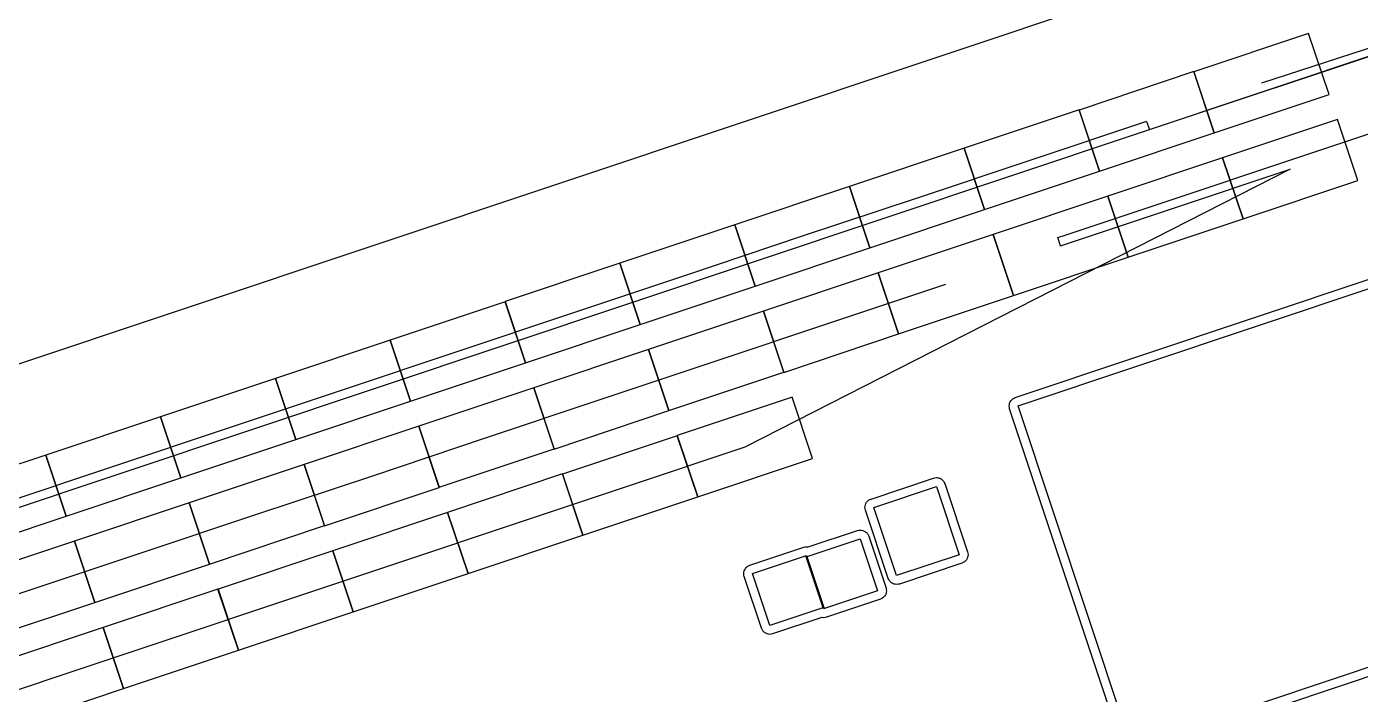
# Model space of a CAD drawing. Header units: feet. Extents: x -377 to 137, y -116 to 143.
# Drawn here: x -335.8 to -260, y 30.2 to 68.1 of the extents above; entities that cross this region are included whole.
import ezdxf

# ---------------------------------------------------------------- set-up
doc = ezdxf.new("R2010")
doc.units = ezdxf.units.FT
for name, color, linetype in [('Buildings', 7, 'CONTINUOUS'), ('Connections', 7, 'CONTINUOUS'), ('Modules', 7, 'CONTINUOUS'), ('Obstructions', 7, 'CONTINUOUS'), ('Setbacks', 7, 'CONTINUOUS'), ('Strings', 7, 'CONTINUOUS')]:
    doc.layers.add(name, color=color, linetype=linetype)

msp = doc.modelspace()

# ---------------------------------------------------------------- linework, layer by layer
at = {"layer": 'Buildings', "color": 252}
msp.add_line((-141.602, 113.945), (-376.619, 35.506), dxfattribs=at)
at = {"layer": 'Connections', "color": 91}
for p, q in [((-362.943, 31.934), (-218.958, 79.991)), ((-271.535, 62.438), (-218.956, 79.986)), ((-276.74, 56.304), (-217.636, 76.031)), ((-272.158, 62.749), (-272.002, 62.282)), ((-272.002, 62.282), (-271.535, 62.438)), ((-277.206, 56.148), (-276.74, 56.304)), ((-277.051, 55.682), (-277.206, 56.148))]:
    msp.add_line(p, q, dxfattribs=at)
at = {"layer": 'Modules', "color": 254}
for p, q in [((-262.946, 67.751), (-269.475, 65.572)), ((-261.787, 64.279), (-262.946, 67.751)), ((-269.473, 65.574), (-276.002, 63.395)), ((-269.475, 65.572), (-268.316, 62.1)), ((-268.314, 62.102), (-269.473, 65.574)), ((-268.316, 62.1), (-261.787, 64.279)), ((-276.002, 63.398), (-282.531, 61.219)), ((-274.843, 59.925), (-276.002, 63.398)), ((-276.002, 63.395), (-274.843, 59.923)), ((-261.309, 62.861), (-267.838, 60.682)), ((-260.15, 59.388), (-261.309, 62.861)), ((-274.843, 59.923), (-268.314, 62.102)), ((-282.529, 61.221), (-289.058, 59.042)), ((-282.531, 61.219), (-281.373, 57.746)), ((-281.37, 57.749), (-282.529, 61.221)), ((-267.839, 60.677), (-274.368, 58.498)), ((-266.68, 57.204), (-267.839, 60.677)), ((-267.838, 60.682), (-266.679, 57.209)), ((-281.373, 57.746), (-274.843, 59.925)), ((-266.679, 57.209), (-260.15, 59.388)), ((-289.056, 59.044), (-295.585, 56.865)), ((-289.058, 59.042), (-287.899, 55.569)), ((-287.897, 55.572), (-289.056, 59.044)), ((-274.366, 58.507), (-280.895, 56.328)), ((-274.368, 58.498), (-273.209, 55.025)), ((-273.207, 55.035), (-274.366, 58.507)), ((-287.899, 55.569), (-281.37, 57.749)), ((-273.209, 55.025), (-266.68, 57.204)), ((-295.583, 56.864), (-302.112, 54.685)), ((-295.585, 56.865), (-294.426, 53.393)), ((-294.424, 53.392), (-295.583, 56.864)), ((-280.895, 56.323), (-287.424, 54.144)), ((-280.895, 56.328), (-279.736, 52.856)), ((-279.736, 52.851), (-280.895, 56.323)), ((-294.426, 53.393), (-287.897, 55.572)), ((-302.116, 54.687), (-308.645, 52.508)), ((-300.957, 51.215), (-302.116, 54.687)), ((-302.112, 54.685), (-300.953, 51.212)), ((-279.736, 52.856), (-273.207, 55.035)), ((-287.425, 54.143), (-293.954, 51.964)), ((-286.266, 50.671), (-287.425, 54.143)), ((-287.424, 54.144), (-286.265, 50.672)), ((-300.953, 51.212), (-294.424, 53.392)), ((-308.645, 52.503), (-315.174, 50.324)), ((-308.645, 52.508), (-307.486, 49.036)), ((-307.486, 49.031), (-308.645, 52.503)), ((-286.265, 50.672), (-279.736, 52.851)), ((-293.952, 51.966), (-300.481, 49.787)), ((-293.954, 51.964), (-292.795, 48.491)), ((-292.793, 48.494), (-293.952, 51.966)), ((-307.486, 49.036), (-300.957, 51.215)), ((-315.172, 50.326), (-321.701, 48.147)), ((-315.174, 50.324), (-314.015, 46.852)), ((-314.013, 46.854), (-315.172, 50.326)), ((-292.795, 48.491), (-286.266, 50.671)), ((-300.485, 49.786), (-307.014, 47.607)), ((-299.326, 46.314), (-300.485, 49.786)), ((-300.481, 49.787), (-299.322, 46.315)), ((-314.015, 46.852), (-307.486, 49.031)), ((-321.705, 48.146), (-328.234, 45.967)), ((-320.546, 44.674), (-321.705, 48.146)), ((-321.701, 48.147), (-320.542, 44.675)), ((-299.322, 46.315), (-292.793, 48.494)), ((-307.011, 47.609), (-313.541, 45.43)), ((-307.014, 47.607), (-305.855, 44.134)), ((-305.852, 44.137), (-307.011, 47.609)), ((-292.318, 47.072), (-298.847, 44.893)), ((-291.159, 43.6), (-292.318, 47.072)), ((-320.542, 44.675), (-314.013, 46.854)), ((-305.855, 44.134), (-299.326, 46.314)), ((-328.232, 45.966), (-334.761, 43.787)), ((-328.234, 45.967), (-327.075, 42.495)), ((-327.073, 42.493), (-328.232, 45.966)), ((-313.541, 45.425), (-320.07, 43.246)), ((-313.541, 45.43), (-312.382, 41.958)), ((-312.382, 41.953), (-313.541, 45.425)), ((-298.848, 44.892), (-305.377, 42.713)), ((-297.689, 41.42), (-298.848, 44.892)), ((-298.847, 44.893), (-297.688, 41.421)), ((-327.075, 42.495), (-320.546, 44.674)), ((-312.382, 41.958), (-305.852, 44.137)), ((-334.764, 43.785), (-341.293, 41.606)), ((-333.605, 40.313), (-334.764, 43.785)), ((-334.761, 43.787), (-333.602, 40.314)), ((-320.071, 43.252), (-326.6, 41.073)), ((-318.912, 39.78), (-320.071, 43.252)), ((-320.07, 43.246), (-318.911, 39.774)), ((-297.688, 41.421), (-291.159, 43.6)), ((-333.602, 40.314), (-327.073, 42.493)), ((-305.377, 42.715), (-311.907, 40.536)), ((-304.219, 39.243), (-305.377, 42.715)), ((-305.377, 42.713), (-304.218, 39.24)), ((-318.911, 39.774), (-312.382, 41.953)), ((-326.601, 41.072), (-333.13, 38.893)), ((-325.442, 37.599), (-326.601, 41.072)), ((-326.6, 41.073), (-325.441, 37.601)), ((-304.218, 39.24), (-297.689, 41.42)), ((-340.134, 38.134), (-333.605, 40.313)), ((-311.907, 40.531), (-318.436, 38.352)), ((-311.907, 40.536), (-310.748, 37.064)), ((-310.748, 37.059), (-311.907, 40.531)), ((-325.441, 37.601), (-318.912, 39.78)), ((-333.13, 38.895), (-339.66, 36.716)), ((-331.971, 35.423), (-333.13, 38.895)), ((-333.13, 38.893), (-331.971, 35.42)), ((-310.748, 37.064), (-304.219, 39.243)), ((-318.434, 38.355), (-324.963, 36.175)), ((-318.436, 38.352), (-317.277, 34.88)), ((-317.275, 34.882), (-318.434, 38.355)), ((-331.971, 35.42), (-325.442, 37.599)), ((-317.277, 34.88), (-310.748, 37.059)), ((-324.967, 36.174), (-331.496, 33.995)), ((-323.808, 32.702), (-324.967, 36.174)), ((-324.963, 36.175), (-323.804, 32.703)), ((-338.501, 33.243), (-331.971, 35.423)), ((-323.804, 32.703), (-317.275, 34.882)), ((-331.494, 33.997), (-338.023, 31.818)), ((-331.496, 33.995), (-330.337, 30.523)), ((-330.335, 30.525), (-331.494, 33.997)), ((-330.337, 30.523), (-323.808, 32.702)), ((-336.864, 28.346), (-330.335, 30.525))]:
    msp.add_line(p, q, dxfattribs=at)
at = {"layer": 'Obstructions', "color": 252}
for p, q in [((-279.472, 46.584), (-258.999, 53.417)), ((-273.015, 27.235), (-279.472, 46.584)), ((-287.674, 40.817), (-284.114, 42.008)), ((-284.114, 42.008), (-282.819, 38.129)), ((-286.378, 36.942), (-287.674, 40.817)), ((-291.511, 38.001), (-288.441, 39.028)), ((-288.441, 39.028), (-287.455, 36.077)), ((-294.568, 37.059), (-291.499, 38.082)), ((-290.527, 35.05), (-291.511, 38.001)), ((-291.499, 38.082), (-290.513, 35.131)), ((-282.819, 38.129), (-286.378, 36.942)), ((-293.585, 34.108), (-294.568, 37.059)), ((-287.455, 36.077), (-290.527, 35.05)), ((-290.513, 35.131), (-293.585, 34.108)), ((-252.542, 34.068), (-273.015, 27.235))]:
    msp.add_line(p, q, dxfattribs=at)
at = {"layer": 'Setbacks', "color": 2}
for p, q in [((-279.632, 47.061), (-259.158, 53.895)), ((-279.771, 46.989), (-279.7, 47.026)), ((-279.7, 47.026), (-279.632, 47.061)), ((-279.632, 47.061), (-279.632, 47.061)), ((-279.632, 47.061), (-279.632, 47.061)), ((-279.632, 47.061), (-279.632, 47.061)), ((-279.976, 46.581), (-279.964, 46.656)), ((-279.976, 46.58), (-279.976, 46.581)), ((-279.976, 46.579), (-279.976, 46.58)), ((-279.976, 46.58), (-279.976, 46.58)), ((-279.962, 46.499), (-279.976, 46.579)), ((-279.964, 46.656), (-279.952, 46.735)), ((-279.95, 46.425), (-279.962, 46.499)), ((-279.952, 46.736), (-279.917, 46.807)), ((-279.952, 46.735), (-279.952, 46.736)), ((-279.952, 46.736), (-279.952, 46.736)), ((-279.952, 46.736), (-279.952, 46.736)), ((-279.95, 46.425), (-279.95, 46.425)), ((-279.95, 46.425), (-279.95, 46.425)), ((-279.95, 46.425), (-279.95, 46.425)), ((-273.493, 27.075), (-279.95, 46.425)), ((-279.95, 46.425), (-279.95, 46.425)), ((-279.917, 46.807), (-279.882, 46.876)), ((-279.882, 46.876), (-279.882, 46.877)), ((-279.882, 46.877), (-279.882, 46.877)), ((-279.882, 46.877), (-279.881, 46.877)), ((-279.881, 46.877), (-279.826, 46.934)), ((-279.826, 46.934), (-279.772, 46.988)), ((-279.772, 46.988), (-279.771, 46.989)), ((-279.771, 46.989), (-279.771, 46.989)), ((-279.771, 46.989), (-279.771, 46.989)), ((-287.833, 41.294), (-284.274, 42.485)), ((-284.274, 42.485), (-284.274, 42.485)), ((-284.274, 42.485), (-284.274, 42.485)), ((-284.274, 42.485), (-284.273, 42.485)), ((-284.273, 42.485), (-284.196, 42.498)), ((-284.196, 42.498), (-284.119, 42.511)), ((-284.119, 42.511), (-284.119, 42.511)), ((-284.119, 42.511), (-284.119, 42.511)), ((-284.119, 42.511), (-284.118, 42.511)), ((-284.118, 42.511), (-284.118, 42.511)), ((-284.118, 42.511), (-284.041, 42.499)), ((-284.041, 42.499), (-283.963, 42.488)), ((-283.963, 42.488), (-283.963, 42.488)), ((-283.963, 42.488), (-283.963, 42.488)), ((-283.963, 42.488), (-283.963, 42.488)), ((-283.963, 42.488), (-283.962, 42.487)), ((-283.962, 42.487), (-283.892, 42.453)), ((-283.892, 42.453), (-283.822, 42.418)), ((-283.822, 42.418), (-283.822, 42.417)), ((-283.822, 42.417), (-283.822, 42.417)), ((-283.822, 42.417), (-283.822, 42.417)), ((-283.822, 42.417), (-283.821, 42.417)), ((-283.821, 42.417), (-283.766, 42.362)), ((-283.766, 42.362), (-283.71, 42.307)), ((-283.71, 42.307), (-283.71, 42.307)), ((-283.71, 42.307), (-283.71, 42.307)), ((-283.71, 42.307), (-283.71, 42.307)), ((-283.71, 42.307), (-283.709, 42.306)), ((-283.709, 42.306), (-283.673, 42.237)), ((-283.673, 42.237), (-283.637, 42.168)), ((-283.637, 42.168), (-283.637, 42.167)), ((-283.637, 42.167), (-283.637, 42.167)), ((-283.637, 42.167), (-283.637, 42.167)), ((-283.637, 42.167), (-282.342, 38.289)), ((-288.166, 40.89), (-288.154, 40.968)), ((-288.154, 40.969), (-288.119, 41.039)), ((-288.154, 40.968), (-288.154, 40.969)), ((-288.154, 40.969), (-288.154, 40.969)), ((-288.154, 40.969), (-288.154, 40.969)), ((-288.154, 40.969), (-288.154, 40.969)), ((-288.119, 41.039), (-288.084, 41.109)), ((-288.084, 41.109), (-288.084, 41.11)), ((-288.084, 41.11), (-288.083, 41.11)), ((-288.084, 41.109), (-288.084, 41.109)), ((-288.084, 41.109), (-288.084, 41.109)), ((-288.083, 41.11), (-288.028, 41.166)), ((-288.028, 41.166), (-287.974, 41.221)), ((-287.974, 41.221), (-287.973, 41.222)), ((-287.973, 41.222), (-287.903, 41.258)), ((-287.973, 41.222), (-287.973, 41.222)), ((-287.973, 41.222), (-287.973, 41.222)), ((-287.973, 41.222), (-287.973, 41.222)), ((-287.903, 41.258), (-287.834, 41.294)), ((-287.834, 41.294), (-287.834, 41.294)), ((-287.834, 41.294), (-287.833, 41.294)), ((-287.833, 41.294), (-287.833, 41.294)), ((-287.833, 41.294), (-287.833, 41.294)), ((-288.177, 40.813), (-288.166, 40.89)), ((-288.177, 40.813), (-288.177, 40.813)), ((-288.177, 40.813), (-288.177, 40.813)), ((-288.177, 40.812), (-288.177, 40.813)), ((-288.177, 40.813), (-288.177, 40.813)), ((-288.164, 40.734), (-288.177, 40.812)), ((-288.151, 40.658), (-288.164, 40.734)), ((-286.856, 36.783), (-288.151, 40.658)), ((-288.151, 40.658), (-288.151, 40.658)), ((-288.151, 40.658), (-288.151, 40.658)), ((-288.151, 40.658), (-288.151, 40.658)), ((-288.151, 40.658), (-288.151, 40.658)), ((-291.399, 38.569), (-288.601, 39.505)), ((-288.601, 39.505), (-288.601, 39.505)), ((-288.601, 39.505), (-288.601, 39.505)), ((-288.601, 39.505), (-288.6, 39.505)), ((-288.6, 39.505), (-288.523, 39.518)), ((-288.523, 39.518), (-288.446, 39.531)), ((-288.446, 39.531), (-288.446, 39.531)), ((-288.446, 39.531), (-288.445, 39.531)), ((-288.445, 39.531), (-288.445, 39.531)), ((-288.445, 39.531), (-288.445, 39.531)), ((-288.445, 39.531), (-288.368, 39.519)), ((-288.368, 39.519), (-288.29, 39.508)), ((-288.29, 39.508), (-288.29, 39.508)), ((-288.29, 39.508), (-288.29, 39.507)), ((-288.29, 39.507), (-288.29, 39.507)), ((-288.29, 39.507), (-288.289, 39.507)), ((-288.289, 39.507), (-288.219, 39.472)), ((-288.219, 39.472), (-288.149, 39.437)), ((-288.149, 39.437), (-288.149, 39.437)), ((-288.149, 39.437), (-288.149, 39.437)), ((-288.149, 39.437), (-288.149, 39.437)), ((-288.149, 39.437), (-288.148, 39.437)), ((-288.148, 39.437), (-288.092, 39.382)), ((-288.092, 39.382), (-288.037, 39.327)), ((-288.037, 39.327), (-288.037, 39.327)), ((-288.037, 39.327), (-288.037, 39.327)), ((-288.037, 39.327), (-288.037, 39.327)), ((-288.037, 39.327), (-288.036, 39.326)), ((-288.036, 39.326), (-288, 39.256)), ((-288, 39.256), (-287.964, 39.188)), ((-287.964, 39.188), (-287.964, 39.187)), ((-287.964, 39.187), (-287.964, 39.187)), ((-287.964, 39.187), (-287.964, 39.187)), ((-287.964, 39.187), (-286.978, 36.236)), ((-294.727, 37.536), (-291.658, 38.559)), ((-291.658, 38.559), (-291.581, 38.572)), ((-291.658, 38.559), (-291.658, 38.559)), ((-291.581, 38.572), (-291.504, 38.585)), ((-291.504, 38.585), (-291.503, 38.585)), ((-291.503, 38.585), (-291.503, 38.585)), ((-291.503, 38.585), (-291.503, 38.585)), ((-291.503, 38.585), (-291.502, 38.585)), ((-291.502, 38.585), (-291.425, 38.573)), ((-291.425, 38.573), (-291.399, 38.569)), ((-282.339, 37.977), (-282.374, 37.907)), ((-282.342, 38.289), (-282.341, 38.288)), ((-282.341, 38.288), (-282.341, 38.288)), ((-282.341, 38.288), (-282.341, 38.288)), ((-282.341, 38.288), (-282.328, 38.211)), ((-282.327, 38.055), (-282.339, 37.978)), ((-282.339, 37.978), (-282.339, 37.978)), ((-282.339, 37.978), (-282.339, 37.977)), ((-282.339, 37.977), (-282.339, 37.977)), ((-282.339, 37.977), (-282.339, 37.977)), ((-282.328, 38.211), (-282.316, 38.134)), ((-282.316, 38.132), (-282.327, 38.055)), ((-282.316, 38.134), (-282.316, 38.133)), ((-282.316, 38.133), (-282.316, 38.133)), ((-282.316, 38.133), (-282.316, 38.133)), ((-282.316, 38.133), (-282.316, 38.132)), ((-295.06, 37.132), (-295.048, 37.21)), ((-295.048, 37.211), (-295.014, 37.279)), ((-295.048, 37.21), (-295.048, 37.211)), ((-295.048, 37.211), (-295.048, 37.211)), ((-295.048, 37.211), (-295.048, 37.211)), ((-295.014, 37.279), (-294.978, 37.351)), ((-294.978, 37.351), (-294.978, 37.352)), ((-294.978, 37.352), (-294.978, 37.352)), ((-294.978, 37.352), (-294.977, 37.352)), ((-294.977, 37.352), (-294.928, 37.402)), ((-294.928, 37.402), (-294.868, 37.464)), ((-294.868, 37.464), (-294.867, 37.464)), ((-294.867, 37.464), (-294.796, 37.501)), ((-294.867, 37.464), (-294.867, 37.464)), ((-294.867, 37.464), (-294.867, 37.464)), ((-294.796, 37.501), (-294.728, 37.536)), ((-294.728, 37.536), (-294.727, 37.536)), ((-294.727, 37.536), (-294.727, 37.536)), ((-294.727, 37.536), (-294.727, 37.536)), ((-282.66, 37.652), (-286.219, 36.465)), ((-282.659, 37.652), (-282.66, 37.652)), ((-282.66, 37.652), (-282.66, 37.652)), ((-282.59, 37.688), (-282.659, 37.652)), ((-282.659, 37.652), (-282.659, 37.652)), ((-282.52, 37.724), (-282.59, 37.688)), ((-282.519, 37.725), (-282.52, 37.724)), ((-282.52, 37.724), (-282.52, 37.724)), ((-282.52, 37.724), (-282.52, 37.724)), ((-282.52, 37.724), (-282.52, 37.724)), ((-282.465, 37.78), (-282.519, 37.725)), ((-282.41, 37.836), (-282.465, 37.78)), ((-282.409, 37.836), (-282.41, 37.836)), ((-282.374, 37.907), (-282.409, 37.837)), ((-282.409, 37.837), (-282.409, 37.837)), ((-282.409, 37.837), (-282.409, 37.837)), ((-282.409, 37.837), (-282.409, 37.836)), ((-295.072, 37.056), (-295.06, 37.132)), ((-295.072, 37.055), (-295.072, 37.056)), ((-295.058, 36.973), (-295.072, 37.055)), ((-295.072, 37.055), (-295.072, 37.055)), ((-295.072, 37.055), (-295.072, 37.055)), ((-295.046, 36.9), (-295.058, 36.973)), ((-294.063, 33.949), (-295.046, 36.9)), ((-295.046, 36.9), (-295.046, 36.9)), ((-295.046, 36.9), (-295.046, 36.9)), ((-295.046, 36.9), (-295.046, 36.9)), ((-286.856, 36.782), (-286.856, 36.783)), ((-286.82, 36.713), (-286.856, 36.782)), ((-286.784, 36.644), (-286.82, 36.713)), ((-286.783, 36.643), (-286.784, 36.644)), ((-286.727, 36.588), (-286.783, 36.643)), ((-286.783, 36.643), (-286.783, 36.643)), ((-286.783, 36.643), (-286.783, 36.643)), ((-286.783, 36.643), (-286.783, 36.643)), ((-286.671, 36.533), (-286.727, 36.588)), ((-286.671, 36.532), (-286.671, 36.533)), ((-286.671, 36.533), (-286.671, 36.533)), ((-286.671, 36.533), (-286.671, 36.533)), ((-286.67, 36.532), (-286.671, 36.532)), ((-286.601, 36.497), (-286.67, 36.532)), ((-286.531, 36.463), (-286.601, 36.497)), ((-286.53, 36.462), (-286.531, 36.463)), ((-286.529, 36.462), (-286.53, 36.462)), ((-286.53, 36.462), (-286.53, 36.462)), ((-286.53, 36.462), (-286.53, 36.462)), ((-286.452, 36.451), (-286.529, 36.462)), ((-286.375, 36.439), (-286.452, 36.451)), ((-286.374, 36.439), (-286.375, 36.439)), ((-286.375, 36.439), (-286.375, 36.439)), ((-286.297, 36.452), (-286.374, 36.439)), ((-286.374, 36.439), (-286.374, 36.439)), ((-286.374, 36.439), (-286.374, 36.439)), ((-286.22, 36.465), (-286.297, 36.452)), ((-286.219, 36.465), (-286.22, 36.465)), ((-287.156, 35.672), (-287.226, 35.635)), ((-287.155, 35.672), (-287.156, 35.672)), ((-287.156, 35.672), (-287.156, 35.672)), ((-287.156, 35.672), (-287.156, 35.672)), ((-287.102, 35.727), (-287.155, 35.672)), ((-287.046, 35.784), (-287.102, 35.727)), ((-287.045, 35.784), (-287.046, 35.784)), ((-287.011, 35.854), (-287.045, 35.785)), ((-287.045, 35.785), (-287.045, 35.784)), ((-287.045, 35.784), (-287.045, 35.784)), ((-286.975, 35.925), (-287.011, 35.854)), ((-286.978, 36.236), (-286.978, 36.236)), ((-286.978, 36.236), (-286.978, 36.236)), ((-286.978, 36.236), (-286.978, 36.236)), ((-286.978, 36.236), (-286.965, 36.158)), ((-286.963, 36.003), (-286.975, 35.926)), ((-286.975, 35.926), (-286.975, 35.925)), ((-286.975, 35.925), (-286.975, 35.925)), ((-286.975, 35.925), (-286.975, 35.925)), ((-286.975, 35.925), (-286.975, 35.925)), ((-286.965, 36.158), (-286.952, 36.081)), ((-286.952, 36.08), (-286.963, 36.003)), ((-286.952, 36.081), (-286.952, 36.081)), ((-286.952, 36.081), (-286.952, 36.081)), ((-286.952, 36.081), (-286.952, 36.081)), ((-286.952, 36.081), (-286.952, 36.08)), ((-287.296, 35.599), (-290.368, 34.573)), ((-287.295, 35.599), (-287.296, 35.599)), ((-287.296, 35.599), (-287.296, 35.599)), ((-287.226, 35.635), (-287.295, 35.599)), ((-290.626, 34.562), (-293.426, 33.631)), ((-290.601, 34.559), (-290.626, 34.562)), ((-290.524, 34.547), (-290.601, 34.559)), ((-290.523, 34.547), (-290.524, 34.547)), ((-290.524, 34.547), (-290.524, 34.547)), ((-290.446, 34.56), (-290.523, 34.547)), ((-290.523, 34.547), (-290.523, 34.547)), ((-290.523, 34.547), (-290.523, 34.547)), ((-290.369, 34.573), (-290.446, 34.56)), ((-290.368, 34.573), (-290.369, 34.573)), ((-290.368, 34.573), (-290.368, 34.573)), ((-290.368, 34.573), (-290.368, 34.573)), ((-294.063, 33.949), (-294.063, 33.949)), ((-294.062, 33.948), (-294.063, 33.949)), ((-294.063, 33.949), (-294.063, 33.949)), ((-294.026, 33.879), (-294.062, 33.948)), ((-293.99, 33.81), (-294.026, 33.879)), ((-293.99, 33.809), (-293.99, 33.81)), ((-293.934, 33.754), (-293.99, 33.809)), ((-293.99, 33.809), (-293.99, 33.809)), ((-293.99, 33.809), (-293.99, 33.809)), ((-293.99, 33.809), (-293.99, 33.809)), ((-293.878, 33.699), (-293.934, 33.754)), ((-293.877, 33.698), (-293.878, 33.699)), ((-293.878, 33.699), (-293.878, 33.699)), ((-293.878, 33.699), (-293.878, 33.699)), ((-293.878, 33.699), (-293.878, 33.699)), ((-293.808, 33.664), (-293.877, 33.698)), ((-293.738, 33.628), (-293.808, 33.664)), ((-293.737, 33.628), (-293.738, 33.628)), ((-293.659, 33.617), (-293.737, 33.628)), ((-293.737, 33.628), (-293.737, 33.628)), ((-293.737, 33.628), (-293.737, 33.628)), ((-293.737, 33.628), (-293.737, 33.628)), ((-293.582, 33.605), (-293.659, 33.617)), ((-293.581, 33.605), (-293.582, 33.605)), ((-293.504, 33.618), (-293.581, 33.605)), ((-293.581, 33.605), (-293.581, 33.605)), ((-293.581, 33.605), (-293.581, 33.605)), ((-293.581, 33.605), (-293.581, 33.605)), ((-293.427, 33.63), (-293.504, 33.618)), ((-293.426, 33.631), (-293.427, 33.63)), ((-293.426, 33.631), (-293.426, 33.631)), ((-293.426, 33.631), (-293.426, 33.631)), ((-293.426, 33.631), (-293.426, 33.631)), ((-252.383, 33.59), (-272.856, 26.757))]:
    msp.add_line(p, q, dxfattribs=at)
at = {"layer": 'Strings', "color": 11}
for p, q in [((-245.435, 71.492), (-265.631, 64.925)), ((-272.158, 62.749), (-278.687, 60.572)), ((-263.994, 60.035), (-295.003, 44.247)), ((-278.687, 60.572), (-285.214, 58.395)), ((-270.524, 57.851), (-263.994, 60.035)), ((-285.214, 58.395), (-291.741, 56.219)), ((-277.051, 55.682), (-270.524, 57.851)), ((-291.741, 56.219), (-298.268, 54.038)), ((-298.268, 54.038), (-304.801, 51.861)), ((-290.11, 51.317), (-283.58, 53.498)), ((-304.801, 51.861), (-311.33, 49.677)), ((-296.637, 49.141), (-290.11, 51.317)), ((-311.33, 49.677), (-317.857, 47.501)), ((-303.17, 46.96), (-296.637, 49.141)), ((-317.857, 47.501), (-324.39, 45.32)), ((-309.696, 44.783), (-303.17, 46.96)), ((-324.39, 45.32), (-330.917, 43.14)), ((-316.226, 42.599), (-309.696, 44.783)), ((-295.003, 44.247), (-301.533, 42.066)), ((-330.917, 43.14), (-337.449, 40.96)), ((-322.756, 40.426), (-316.226, 42.599)), ((-301.533, 42.066), (-308.063, 39.889)), ((-329.286, 38.246), (-322.756, 40.426)), ((-308.063, 39.889), (-314.592, 37.705)), ((-335.815, 36.069), (-329.286, 38.246)), ((-314.592, 37.705), (-321.119, 35.529)), ((-342.342, 33.885), (-335.815, 36.069)), ((-321.119, 35.529), (-327.652, 33.348)), ((-327.652, 33.348), (-334.179, 31.172)), ((-334.179, 31.172), (-340.711, 28.991))]:
    msp.add_line(p, q, dxfattribs=at)

doc.saveas('drawing.dxf')
